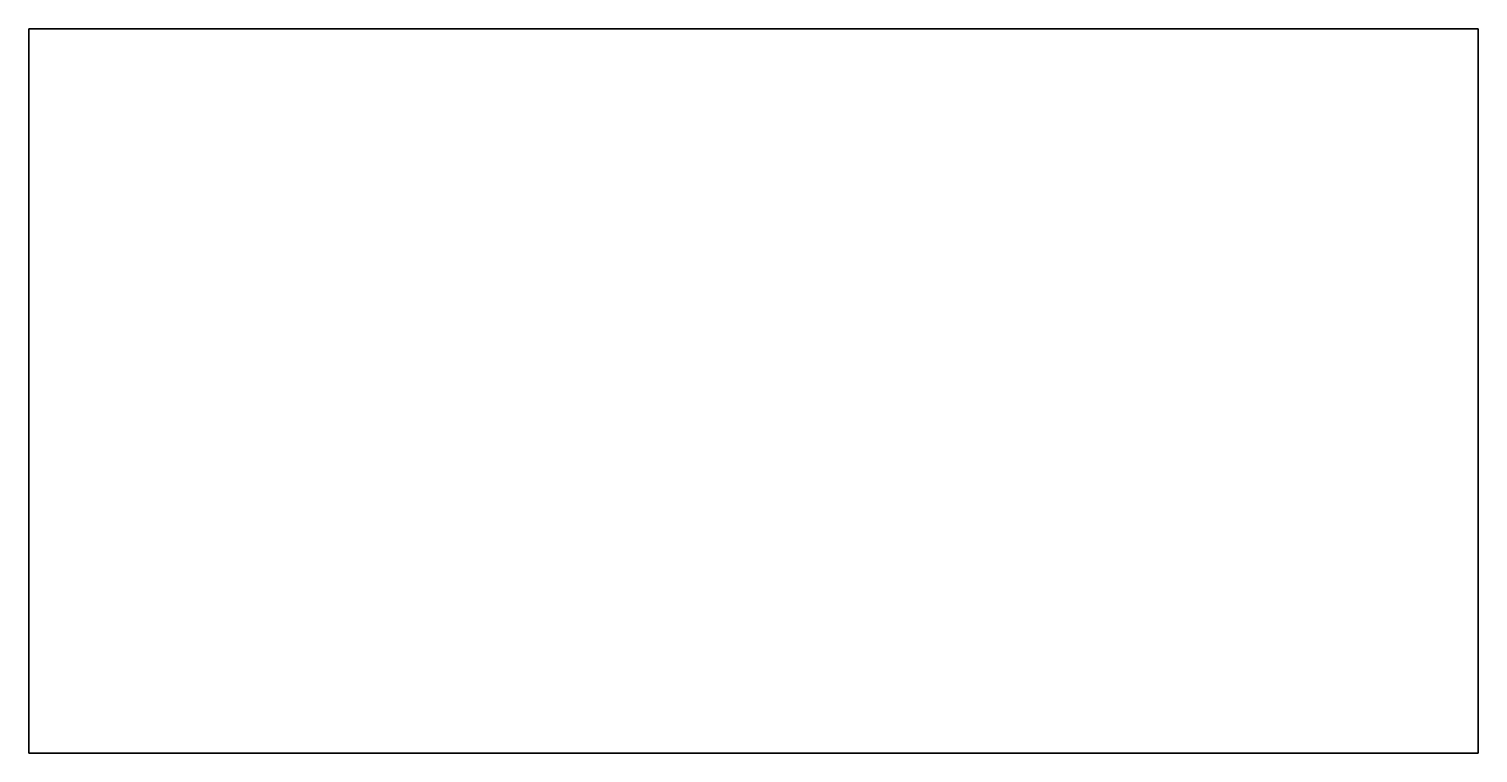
# Model space of a CAD drawing. Header units: inches. Extents: x 5444.3 to 5521.7, y 1365.1 to 1403.8.
import ezdxf

# ---------------------------------------------------------------- set-up
doc = ezdxf.new("R2010")
doc.units = ezdxf.units.IN
doc.header["$LTSCALE"] = 50
doc.header["$MEASUREMENT"] = 0
doc.layers.add('E-PANELS', color=140, linetype='Continuous', lineweight=30)
doc.layers.add('T-PICS', color=7, linetype='Continuous')

# ---------------------------------------------------------------- blocks, each defined once
blk = doc.blocks.new('sw315 10deg')
at = {"layer": 'E-PANELS'}
blk.add_lwpolyline([(1854.974, 609.193), (1932.359, 609.193), (1932.359, 570.526), (1854.974, 570.526)], close=True, dxfattribs=at)

msp = doc.modelspace()

# ---------------------------------------------------------------- block references
at = {"layer": 'T-PICS'}
msp.add_blockref('sw315 10deg', (3589.348, 794.569), dxfattribs=at)

doc.saveas('drawing.dxf')
